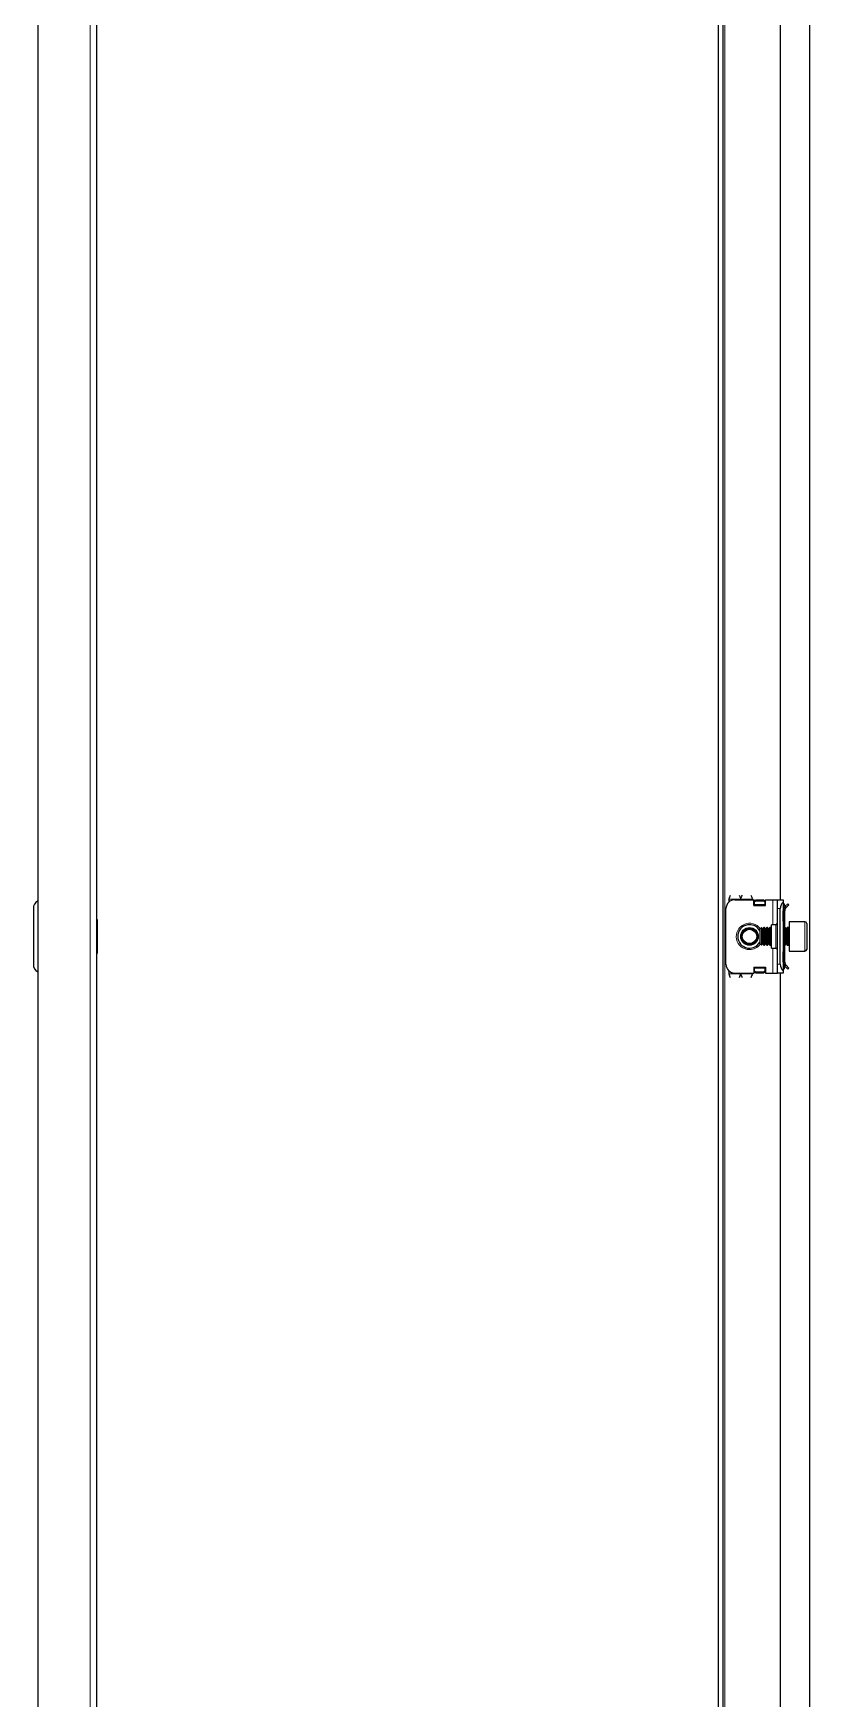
# Model space of a CAD drawing. Header units: millimetres. Extents: x -672 to 2148, y -979 to 1408.
# Drawn here: x 768 to 1033, y 273 to 840 of the extents above; entities that cross this region are included whole.
import ezdxf

# ---------------------------------------------------------------- set-up
doc = ezdxf.new("R2010")
doc.units = ezdxf.units.MM

msp = doc.modelspace()

# ---------------------------------------------------------------- linework, layer by layer
at = {"color": 7, "linetype": 'Continuous', "lineweight": 25}
for p, q in [((769.88, 1300.39), (769.88, -860.61)), ((1001.82, -860.61), (1001.82, 1300.39)), ((1003.32, -860.61), (1003.32, 1300.39)), ((789.88, 1298.29), (789.88, -858.51)), ((1032.82, 1269.39), (1032.82, -829.61)), ((1022.82, 1219.89), (1022.82, 544.89)), ((1005.32, 545.14), (1005.32, 544.12)), ((1013.32, 545.14), (1013.32, 544.89)), ((768.38, 541.89), (768.38, 522.89)), ((1004.32, 522.89), (1004.32, 541.89)), ((1007.32, 544.89), (1013.82, 544.89)), ((1013.82, 542.89), (1013.82, 544.89)), ((1014.02, 544.77), (1013.82, 544.77)), ((1013.82, 542.89), (1017.82, 542.89)), ((1014.02, 542.89), (1014.02, 544.77)), ((1014.07, 544.51), (1014.57, 544.86)), ((1014.57, 544.51), (1014.07, 544.16)), ((1014.07, 544.16), (1014.07, 544.51)), ((1014.07, 543.24), (1014.07, 544.16)), ((1014.07, 542.89), (1014.07, 543.24)), ((1014.57, 544.86), (1014.57, 544.51)), ((1014.57, 544.86), (1017.07, 544.86)), ((1014.57, 544.51), (1017.07, 544.51)), ((1017.07, 544.51), (1017.07, 544.86)), ((1017.07, 544.86), (1017.57, 544.51)), ((1017.57, 544.16), (1017.07, 544.51)), ((1017.57, 544.51), (1017.57, 544.16)), ((1017.57, 544.16), (1017.57, 543.24)), ((1017.57, 543.24), (1017.57, 542.89)), ((1017.82, 542.89), (1017.82, 544.89)), ((1017.82, 544.89), (1020.32, 544.89)), ((1020.32, 544.89), (1021.82, 544.89)), ((1021.82, 544.89), (1023.82, 544.89)), ((1021.82, 541.89), (1021.82, 544.89)), ((1021.82, 522.89), (1021.82, 541.89)), ((1022.82, 522.89), (1022.82, 541.89)), ((1023.82, 544.89), (1023.82, 544.12)), ((1023.82, 544.12), (1023.82, 520.65)), ((1023.82, 543.8), (1024.03, 543.59)), ((1024.32, 541.14), (1023.82, 541.14)), ((1023.82, 537.64), (1023.82, 541.14)), ((1024.32, 542.89), (1024.32, 542.43)), ((1024.32, 537.64), (1024.32, 541.14)), ((1024.41, 542.55), (1025.38, 543.53)), ((1024.76, 542.2), (1024.41, 542.55)), ((1024.76, 542.2), (1025.74, 543.17)), ((1025.38, 543.53), (1025.74, 543.17)), ((790.13, 538.17), (789.88, 538.17)), ((790.13, 538.17), (790.13, 537.46)), ((790.13, 537.46), (790.13, 526.6)), ((1016.38, 535.39), (1015.82, 534.83)), ((1015.82, 534.83), (1015.82, 531.07)), ((1016.43, 535.39), (1016.38, 535.39)), ((1016.38, 535.39), (1016.38, 530.77)), ((1016.82, 534.83), (1016.43, 535.39)), ((1016.43, 535.39), (1016.43, 534.92)), ((1016.43, 534.92), (1016.43, 529.39)), ((1017.21, 535.39), (1016.82, 534.83)), ((1016.82, 534.83), (1016.82, 534.45)), ((1016.82, 534.45), (1016.82, 529.94)), ((1017.43, 535.39), (1017.21, 535.39)), ((1017.21, 535.39), (1017.21, 534.92)), ((1017.21, 534.92), (1017.21, 529.39)), ((1017.82, 534.83), (1017.43, 535.39)), ((1017.43, 535.39), (1017.43, 534.92)), ((1017.43, 534.92), (1017.43, 529.39)), ((1018.21, 535.39), (1017.82, 534.83)), ((1017.82, 534.83), (1017.82, 534.45)), ((1017.82, 534.45), (1017.82, 529.94)), ((1018.43, 535.39), (1018.21, 535.39)), ((1018.21, 535.39), (1018.21, 534.92)), ((1018.21, 534.92), (1018.21, 529.39)), ((1018.82, 534.83), (1018.43, 535.39)), ((1018.43, 535.39), (1018.43, 534.92)), ((1018.43, 534.92), (1018.43, 529.39)), ((1019.21, 535.39), (1018.82, 534.83)), ((1018.82, 534.83), (1018.82, 534.45)), ((1018.82, 534.45), (1018.82, 529.94)), ((1019.43, 535.39), (1019.21, 535.39)), ((1019.21, 535.39), (1019.21, 534.92)), ((1019.21, 534.92), (1019.21, 529.39)), ((1019.82, 534.83), (1019.43, 535.39)), ((1019.43, 535.39), (1019.43, 534.92)), ((1019.43, 534.92), (1019.43, 529.39)), ((1021.32, 536.39), (1019.82, 536.39)), ((1019.82, 528.39), (1019.82, 536.39)), ((1024.32, 537.64), (1023.82, 537.64)), ((1024.21, 535.39), (1023.82, 534.83)), ((1024.43, 535.39), (1024.21, 535.39)), ((1024.21, 535.39), (1024.21, 534.92)), ((1024.21, 534.92), (1024.21, 529.39)), ((1024.32, 535.39), (1024.32, 537.64)), ((1024.82, 534.83), (1024.43, 535.39)), ((1024.43, 535.39), (1024.43, 534.92)), ((1024.43, 534.92), (1024.43, 529.39)), ((1025.21, 535.39), (1024.82, 534.83)), ((1024.82, 534.83), (1024.82, 534.45)), ((1024.82, 534.45), (1024.82, 529.94)), ((1025.57, 535.39), (1025.21, 535.39)), ((1025.21, 535.39), (1025.21, 534.92)), ((1025.21, 534.92), (1025.21, 529.39)), ((1031.22, 537.39), (1025.82, 537.39)), ((1025.82, 537.39), (1025.82, 529.69)), ((1031.82, 536.79), (1031.82, 530.02)), ((1015.82, 531.07), (1015.82, 529.94)), ((1015.82, 529.94), (1016.38, 529.39)), ((1016.38, 530.77), (1016.38, 529.39)), ((1016.38, 529.39), (1016.43, 529.39)), ((1016.43, 529.39), (1016.82, 529.94)), ((1016.82, 529.94), (1017.21, 529.39)), ((1017.21, 529.39), (1017.43, 529.39)), ((1017.43, 529.39), (1017.82, 529.94)), ((1017.82, 529.94), (1018.21, 529.39)), ((1018.21, 529.39), (1018.43, 529.39)), ((1018.43, 529.39), (1018.82, 529.94)), ((1018.82, 529.94), (1019.21, 529.39)), ((1019.21, 529.39), (1019.43, 529.39)), ((1019.43, 529.39), (1019.82, 529.94)), ((1019.82, 528.39), (1021.32, 528.39)), ((1023.82, 529.94), (1024.21, 529.39)), ((1024.21, 529.39), (1024.43, 529.39)), ((1024.32, 527.14), (1024.32, 529.39)), ((1024.43, 529.39), (1024.82, 529.94)), ((1024.82, 529.94), (1025.21, 529.39)), ((1025.21, 529.39), (1025.57, 529.39)), ((1025.82, 529.69), (1025.82, 527.39)), ((1031.82, 530.02), (1031.82, 527.99)), ((789.88, 526.6), (790.13, 526.6)), ((1021.82, 519.89), (1021.82, 522.89)), ((1023.82, 527.14), (1024.32, 527.14)), ((1023.82, 523.64), (1023.82, 527.14)), ((1024.32, 523.64), (1023.82, 523.64)), ((1024.32, 523.64), (1024.32, 527.14)), ((1024.32, 521.89), (1024.32, 522.28)), ((1024.76, 522.58), (1024.41, 522.22)), ((1024.41, 522.22), (1025.38, 521.25)), ((1024.76, 522.58), (1025.74, 521.6)), ((1025.82, 527.39), (1031.22, 527.39)), ((1005.32, 520.65), (1005.32, 519.64)), ((1007.32, 519.89), (1013.82, 519.89)), ((1013.32, 519.89), (1013.32, 519.64)), ((1013.82, 521.89), (1013.82, 519.89)), ((1013.82, 521.89), (1017.82, 521.89)), ((1013.82, 520.01), (1014.02, 520.01)), ((1014.02, 520.01), (1014.02, 521.89)), ((1014.07, 521.53), (1014.07, 521.89)), ((1014.07, 520.62), (1014.07, 521.53)), ((1014.07, 520.27), (1014.07, 520.62)), ((1014.07, 520.62), (1014.57, 520.27)), ((1014.57, 519.91), (1014.07, 520.27)), ((1014.57, 520.27), (1014.57, 519.91)), ((1017.07, 520.27), (1014.57, 520.27)), ((1017.07, 519.91), (1014.57, 519.91)), ((1017.07, 520.27), (1017.57, 520.62)), ((1017.07, 519.91), (1017.07, 520.27)), ((1017.57, 520.27), (1017.07, 519.91)), ((1017.57, 521.89), (1017.57, 521.53)), ((1017.57, 521.53), (1017.57, 520.62)), ((1017.57, 520.62), (1017.57, 520.27)), ((1017.82, 521.89), (1017.82, 519.89)), ((1017.82, 519.89), (1020.32, 519.89)), ((1020.32, 519.89), (1021.82, 519.89)), ((1023.82, 519.89), (1021.82, 519.89)), ((1022.82, 519.89), (1022.82, -80.11)), ((1024.03, 521.18), (1023.82, 520.97)), ((1023.82, 520.65), (1023.82, 519.89)), ((1025.38, 521.25), (1025.74, 521.6))]:
    msp.add_line(p, q, dxfattribs=at)
at = {"color": 8, "linetype": 'Continuous', "lineweight": 18}
for p, q in [((787.78, 1300.39), (787.78, -860.61)), ((1003.92, -858.51), (1003.92, 1298.29)), ((1005.32, 545.14), (1009.32, 545.14)), ((1009.32, 545.14), (1013.32, 545.14)), ((1017.57, 543.24), (1014.07, 543.24)), ((1020.32, 536.39), (1020.32, 544.89)), ((1022.82, 541.89), (1021.82, 541.89)), ((1023.82, 543.39), (1024.03, 543.59)), ((1023.82, 542.89), (1024.32, 542.89)), ((1021.32, 528.39), (1021.32, 536.39)), ((1025.57, 529.39), (1025.57, 535.39)), ((1031.22, 529.69), (1031.22, 537.39)), ((1020.32, 519.89), (1020.32, 528.39)), ((1031.22, 527.39), (1031.22, 529.69)), ((1021.82, 522.89), (1022.82, 522.89)), ((1005.32, 519.64), (1009.32, 519.64)), ((1013.32, 519.64), (1009.32, 519.64)), ((1014.07, 521.53), (1017.57, 521.53)), ((1023.82, 521.89), (1024.32, 521.89)), ((1023.82, 521.39), (1024.03, 521.18))]:
    msp.add_line(p, q, dxfattribs=at)
at = {"color": 7, "linetype": 'Continuous', "lineweight": 25}
for radius in [3, 2.76, 2.45]:
    msp.add_circle((1012.32, 532.39), radius, dxfattribs=at)
for centre, radius, start, end in [((771.38, 541.89), 3, 120, 180), ((1007.32, 541.89), 3, 90, 180), ((1025.82, 541.89), 3, 131.8103, 180), ((1023.32, 542.89), 1, 360, 45), ((1012.32, 532.39), 4, 90, 331.045), ((1012.32, 532.39), 4, 28.955, 90), ((1021.32, 536.89), 0.5, 270, 0), ((1025.57, 535.64), 0.25, 270, 0), ((1031.22, 536.79), 0.6, 0, 90), ((1021.32, 527.89), 0.5, 360, 90), ((1025.57, 529.14), 0.25, 360, 90), ((1031.22, 527.99), 0.6, 270, 360), ((771.38, 522.89), 3, 180, 240), ((1007.32, 522.89), 3, 180, 270), ((1025.82, 522.89), 3, 180, 228.1897), ((1023.32, 521.89), 1, 315, 360)]:
    msp.add_arc(centre, radius, start, end, dxfattribs=at)
at = {"color": 8, "linetype": 'Continuous', "lineweight": 18}
for start, end in [(35.4622, 270), (270, 324.5378)]:
    msp.add_arc((1012.32, 532.39), 4.5, start, end, dxfattribs=at)
at = {"color": 7, "linetype": 'Continuous', "lineweight": 25}
for points, knots in [([(1005.32, 545.14), (1005.42, 545.38), (1005.61, 545.87), (1005.8, 546.26), (1005.89, 546.46)], [0, 0, 0, 0, 0.502065, 1, 1, 1, 1]), ([(1008.75, 546.45), (1008.83, 546.29), (1009.01, 545.95), (1009.2, 545.46), (1009.31, 545.18), (1009.32, 545.14)], [0, 0, 0, 0, 0.415483, 0.917152, 1, 1, 1, 1]), ([(1009.32, 545.14), (1009.42, 545.38), (1009.61, 545.87), (1009.8, 546.26), (1009.89, 546.46)], [0, 0, 0, 0, 0.502065, 1, 1, 1, 1]), ([(1012.75, 546.45), (1012.83, 546.29), (1013.01, 545.95), (1013.2, 545.46), (1013.31, 545.18), (1013.32, 545.14)], [0, 0, 0, 0, 0.415483, 0.917152, 1, 1, 1, 1]), ([(1024.41, 542.55), (1024.26, 542.36), (1023.95, 541.99), (1023.83, 541.46), (1023.82, 541.18), (1023.82, 541.14)], [0, 0, 0, 0, 0.4618628, 0.9237257, 1, 1, 1, 1]), ([(1024.76, 542.2), (1024.64, 542.05), (1024.46, 541.82), (1024.34, 541.44), (1024.33, 541.24), (1024.32, 541.14)], [0, 0, 0, 0, 0.485042, 0.738404, 1, 1, 1, 1]), ([(1023.82, 523.64), (1023.85, 523.4), (1023.9, 522.91), (1024.19, 522.45), (1024.38, 522.25), (1024.41, 522.22)], [0, 0, 0, 0, 0.461863, 0.923726, 1, 1, 1, 1]), ([(1024.32, 523.64), (1024.34, 523.45), (1024.38, 523.16), (1024.56, 522.81), (1024.69, 522.65), (1024.76, 522.58)], [0, 0, 0, 0, 0.4850424, 0.7384039, 1, 1, 1, 1]), ([(1005.9, 518.33), (1005.82, 518.48), (1005.64, 518.83), (1005.45, 519.32), (1005.34, 519.6), (1005.32, 519.64)], [0, 0, 0, 0, 0.415483, 0.917152, 1, 1, 1, 1]), ([(1009.32, 519.64), (1009.23, 519.39), (1009.04, 518.91), (1008.85, 518.51), (1008.75, 518.32)], [0, 0, 0, 0, 0.502065, 1, 1, 1, 1]), ([(1009.9, 518.33), (1009.82, 518.48), (1009.64, 518.83), (1009.45, 519.32), (1009.34, 519.6), (1009.32, 519.64)], [0, 0, 0, 0, 0.4154826, 0.9171518, 1, 1, 1, 1]), ([(1013.32, 519.64), (1013.23, 519.39), (1013.04, 518.91), (1012.85, 518.51), (1012.75, 518.32)], [0, 0, 0, 0, 0.502065, 1, 1, 1, 1])]:
    msp.add_open_spline(points, degree=3, knots=knots, dxfattribs=at)

doc.saveas('drawing.dxf')
